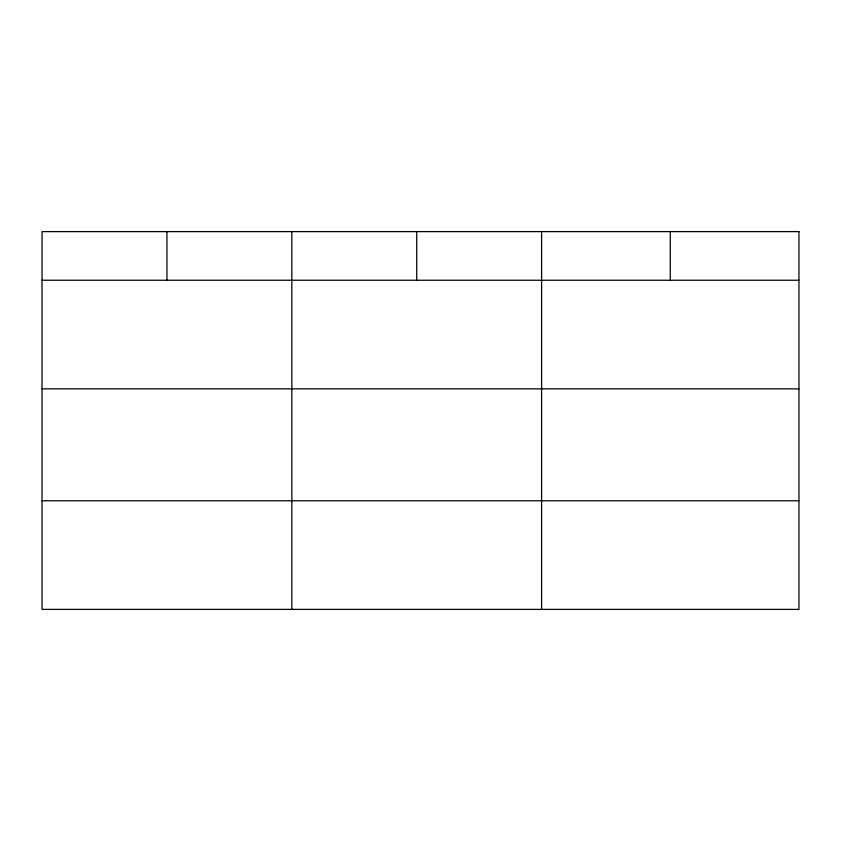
<?xml version="1.0" encoding="UTF-8"?>
<svg xmlns="http://www.w3.org/2000/svg" width="841" height="841" viewBox="0 0 841 841"><rect width="100%" height="100%" fill="white"/><g stroke="black" fill="none" stroke-linecap="round" stroke-linejoin="round"><path stroke-width="1.26" d="M42.05 280.242L798.95 280.242M42.05 388.857L798.95 388.857M42.05 500.773L798.95 500.773M670.277 231.611L670.277 280.242M541.604 231.611L541.604 609.389M416.715 231.611L416.715 280.242M291.827 231.611L291.827 609.389M166.939 231.611L166.939 280.242M798.95 231.611L42.05 231.611L42.05 609.389L798.95 609.389L798.95 231.611"/></g></svg>
